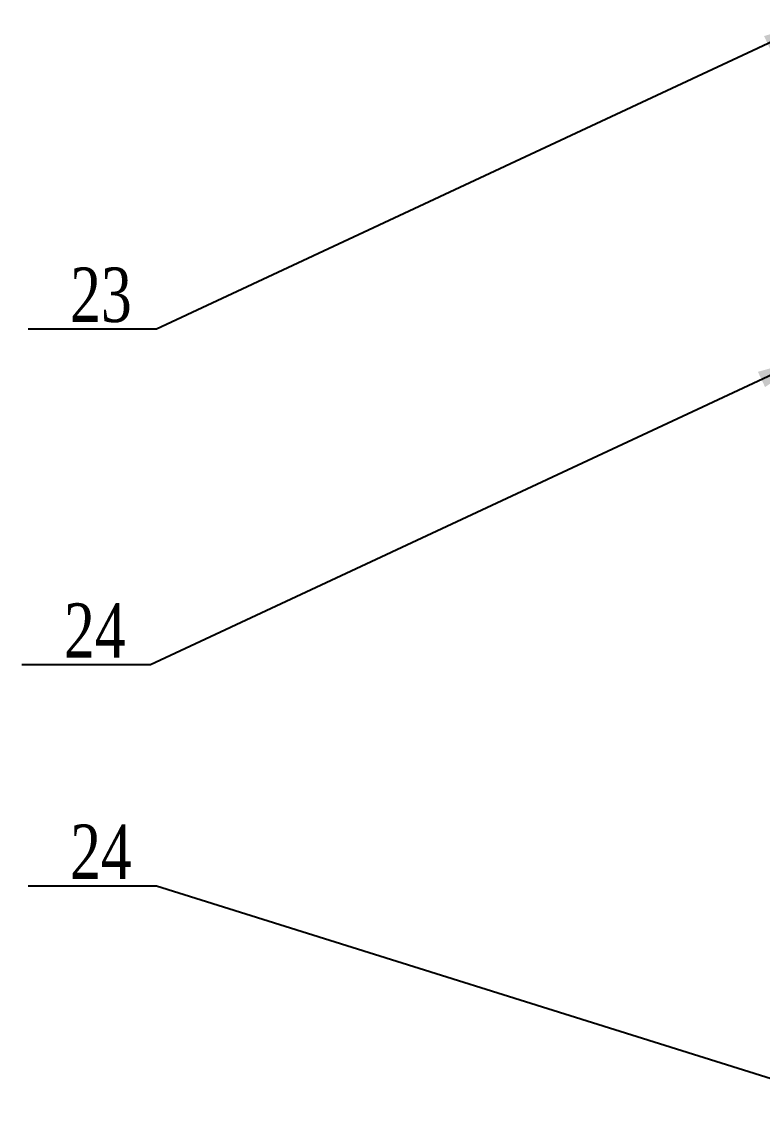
# Model space of a CAD drawing. Header units: millimetres. Extents: x -15 to 1174, y 15 to 856.
# Drawn here: x 595.5 to 643.1, y 638.7 to 709.2 of the extents above; entities that cross this region are included whole.
import ezdxf

# ---------------------------------------------------------------- set-up
doc = ezdxf.new("R2010")
doc.units = ezdxf.units.MM
doc.layers.get('0').update_dxf_attribs({"lineweight": 25})
doc.styles.add('SLDTEXTSTYLE0', font='TXT', dxfattribs={"width": 0.75})
doc.dimstyles.new('SLDDIMSTYLE0', dxfattribs={"dimtxt": 0.18, "dimasz": 3.302, "dimexe": 0, "dimexo": 0.0625, "dimgap": 0, "dimtad": 0, "dimtih": 1, "dimtoh": 1, "dimdec": 0, "dimrnd": 1e-09, "dimzin": 0, "dimdsep": 46, "dimtxsty": 'Standard', "dimsah": 1, "dimcen": 0.09, "dimadec": 0, "dimazin": 0, "dimtfac": 3.302, "dimtdec": 0, "dimtofl": 0, "dimtmove": 0, "dimatfit": 3, "dimfxl": 1, "dimfrac": 2, "dimtolj": 1, "dimtzin": 0, "dimarcsym": 0})

msp = doc.modelspace()

# ---------------------------------------------------------------- linework, layer by layer
at = {"lineweight": 25}
for p, q in [((604.1237, 689.3986), (595.8637, 689.3986)), ((603.7292, 667.8006), (595.4692, 667.8006)), ((604.1237, 653.5738), (595.8637, 653.5738))]:
    msp.add_line(p, q, dxfattribs=at)

# ---------------------------------------------------------------- texts
at = {"color": 7, "linetype": 'Continuous', "lineweight": 0, "char_height": 3.5, "width": 1.459174, "attachment_point": 2, "style": 'SLDTEXTSTYLE0'}
for s, insert in [('{\\fTimes New Roman|b0|i0|c0|p18;23}', (600.5499, 693.3606)), ('{\\fTimes New Roman|b0|i0|c0|p18;24}', (600.1554, 671.7626)), ('{\\fTimes New Roman|b0|i0|c0|p18;24}', (600.5499, 657.5359))]:
    msp.add_mtext(s, dxfattribs=dict(at, insert=insert))

# ---------------------------------------------------------------- leaders
at = {"color": 7, "lineweight": 25}
for points in [[(646.4044, 709.1567), (604.1237, 689.3986)], [(646.0099, 687.5587), (603.7292, 667.8006)], [(651.7028, 638.6558), (604.1237, 653.5738)]]:
    msp.add_leader(points, dimstyle='SLDDIMSTYLE0', dxfattribs=at)

doc.saveas('drawing.dxf')
